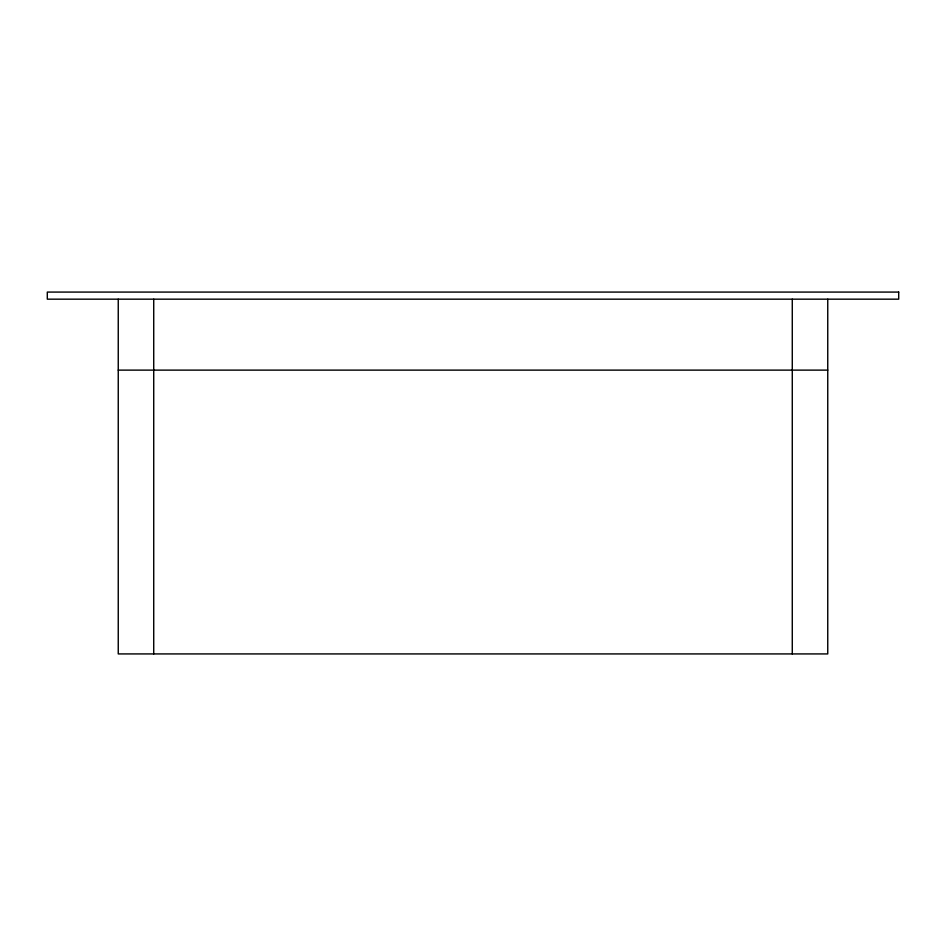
<?xml version="1.0" encoding="UTF-8"?>
<svg xmlns="http://www.w3.org/2000/svg" width="946" height="946" viewBox="0 0 946 946"><rect width="100%" height="100%" fill="white"/><g stroke="black" fill="none" stroke-linecap="round" stroke-linejoin="round"><path stroke-width="1.42" d="M118.25 370.123L827.75 370.123M827.75 299.173L827.75 653.923L118.25 653.923L118.25 299.173M792.275 299.173L792.275 653.923M153.725 299.173L153.725 653.923M898.7 292.078L47.3 292.078L47.3 299.173L898.7 299.173L898.7 292.078"/></g></svg>
